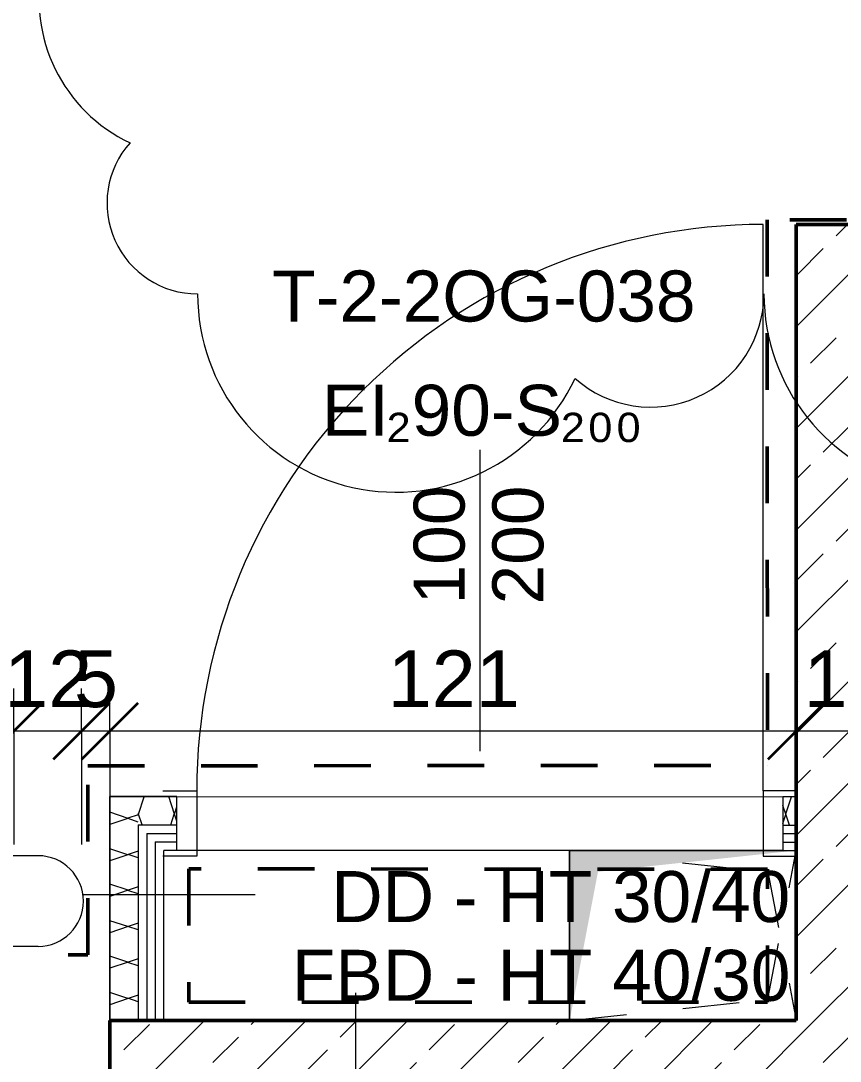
# Model space of a CAD drawing. Header units: metres. Extents: x -67.4 to -27.2, y 43.9 to 89.6.
# Drawn here: x -48.765 to -47.319, y 57.274 to 59.111 of the extents above; entities that cross this region are included whole.
import ezdxf

# ---------------------------------------------------------------- set-up
doc = ezdxf.new("R2010")
doc.units = ezdxf.units.M
doc.linetypes.add('Verdeckt', pattern=[0.003, 0.002, -0.001])
for name, color, linetype, lineweight in [('A-DETL-GENF_', 92, 'Continuous', 13), ('A_2D', 7, 'Continuous', 13), ('A_Bemassung-50_', 4, 'Continuous', 9), ('A_Bemassung_', 4, 'Continuous', 9), ('A_Beschriftung_', 7, 'Continuous', 9), ('A_Brandabschnitte', 30, 'Verdeckt', 50), ('A_Decken', 8, 'Continuous', 13), ('A_Durchbruch_', 7, 'Continuous', 5), ('A_Durchbruch_Projektion', 8, 'Verdeckt', 5), ('A_Raeume_', 7, 'Continuous', 5), ('A_Tueren', 31, 'Continuous', 13), ('A_Waende', 7, 'Continuous', 13), ('G-ANNO-REVC_', 71, 'Continuous', 9)]:
    doc.layers.add(name, color=color, linetype=linetype, lineweight=lineweight)
doc.styles.add('Arial_2', font='arial.ttf', dxfattribs={"height": 0.09})
doc.styles.add('Arial_5', font='arial.ttf', dxfattribs={"height": 0.1})
doc.styles.add('Segoe UI Symbol', font='seguisym.ttf', dxfattribs={"height": 0.09})
doc.dimstyles.new('WGA-Bemaßung_2', dxfattribs={"dimscale": 0.3048, "dimtxt": 0.102026, "dimasz": 0.328084, "dimexe": 0.246063, "dimexo": 0.0625, "dimgap": 0.04101, "dimtad": 1, "dimdec": 1, "dimlfac": 100, "dimrnd": 0.5, "dimdsep": 46, "dimtxsty": 'Arial_5', "dimblk1": 'OBLIQUE', "dimblk2": 'OBLIQUE', "dimsah": 1, "dimcen": 0.09, "dimdle": 0.246063, "dimazin": 2, "dimtfac": 1, "dimtdec": 4, "dimtix": 1, "dimtmove": 2, "dimatfit": 3, "dimfxl": 0.656168, "dimfxlon": 1, "dimtvp": 1, "dimtolj": 1, "dimtzin": 0, "dimarcsym": 2})
doc.dimstyles.new('WGA-Bemaßung_4', dxfattribs={"dimscale": 0.3048, "dimtxt": 0.102026, "dimasz": 0.328084, "dimexe": 0.246063, "dimexo": 0.0625, "dimgap": 0.04101, "dimtad": 1, "dimdec": 1, "dimlfac": 100, "dimrnd": 0.5, "dimdsep": 46, "dimtxsty": 'Arial_5', "dimblk1": 'OBLIQUE', "dimblk2": 'OBLIQUE', "dimsah": 1, "dimcen": 0.09, "dimdle": 0.246063, "dimazin": 2, "dimtfac": 1, "dimtdec": 4, "dimtix": 1, "dimtmove": 0, "dimatfit": 3, "dimfxl": 0.656168, "dimfxlon": 1, "dimtvp": 1, "dimtolj": 1, "dimtzin": 0, "dimarcsym": 2})
pattern_1 = [(45, (0, 0), (-0.08980256, 0.08980256), []), (45, (0.0898, 0), (-0.08980256, 0.08980256), [0.0635, -0.03175])]

# ---------------------------------------------------------------- blocks, each defined once
blk = doc.blocks.new('Tür_Blockzarge_1 Flügel - 90x200_RB 106x208_Portale-11882896-263_PP_02OG_BT2')
at = {"layer": 'A_Tueren', "lineweight": 5}
blk.add_line((0.45, 0.075), (0.45, 0.975), dxfattribs=at)
at = {"layer": 'A_Tueren'}
for p, q in [((-0.53, 0.075), (-0.45, 0.075)), ((-0.53, -0.005), (-0.53, 0.075)), ((-0.53, 0.075), (0.53, 0.075)), ((-0.45, 0.075), (-0.45, -0.005)), ((0.45, 0.075), (0.53, 0.075)), ((0.45, -0.005), (0.45, 0.075)), ((0.53, 0.075), (0.53, -0.005)), ((-0.45, -0.005), (-0.53, -0.005)), ((0.53, -0.005), (0.45, -0.005)), ((-0.53, -0.075), (0.53, -0.075))]:
    blk.add_line(p, q, dxfattribs=at)
at = {"layer": 'A_Tueren', "lineweight": 5}
blk.add_arc((0.45, 0.075), 0.9, 90, 180, dxfattribs=at)
blk = doc.blocks.new('Symbol_Schatten_Verdeckt_unten - Bodendurchbruch_Schatten_Verdeckt_unten-9619168-263_PP_02OG_BT2')
at = {"layer": 'A_Durchbruch_Projektion'}
for p, q in [((-0.1499, 0.1989), (-0.1125, -0.15)), ((-0.1125, -0.15), (0.15, -0.2)), ((0.15, -0.2), (0.15, -0.1989))]:
    blk.add_line(p, q, dxfattribs=at)
blk = doc.blocks.new('UZ_D1 - SL_1000x2000_Schachttür-8451892-263_PP_02OG_BT2')
at = {"layer": 'A_Tueren', "lineweight": 5}
for p, q in [((0.5, 0.0575), (0.5, 1.0575)), ((-0.56, 0.0575), (-0.5, 0.0575)), ((-0.5, 0.0575), (-0.5, -0.0575)), ((0.5, 0.0575), (0.5, -0.0575)), ((0.56, 0.0575), (0.5, 0.0575)), ((-0.5, -0.0575), (-0.56, -0.0575)), ((0.5, -0.0575), (0.56, -0.0575))]:
    blk.add_line(p, q, dxfattribs=at)
blk.add_arc((0.5, 0.0575), 1, 90, 180, dxfattribs=at)
blk = doc.blocks.new('Symbol_Schatten - Bodendurchbruch_Schatten-8412353-263_PP_02OG_BT2')
at = {"layer": 'A-DETL-GENF_'}
blk.add_hatch(color=256, dxfattribs=at).paths.add_polyline_path([(-0.2, -0.15), (-0.15, 0.1125), (0.2, 0.15), (-0.2, 0.15), (-0.2, -0.15)])
at = {"layer": 'A_2D'}
for p, q in [((-0.2, -0.15), (-0.2, 0.15)), ((-0.2, 0.15), (0.1766, 0.15))]:
    blk.add_line(p, q, dxfattribs=at)
at = {"layer": 'A_Durchbruch_'}
for p, q in [((0.1766, 0.15), (-0.2, 0.15)), ((-0.2, 0.15), (-0.2, -0.15))]:
    blk.add_line(p, q, dxfattribs=at)
blk = doc.blocks.new('Symbol_Schatten_Verdeckt_unten - Bodendurchbruch_Schatten_Verdeckt_unten-9801910-263_PP_02OG_BT2')
at = {"layer": 'A_Durchbruch_Projektion'}
for p, q in [((-0.15, 0.1989), (-0.15, 0.2)), ((-0.1125, 0.15), (0.1499, 0.2)), ((-0.1286, -0.0005), (-0.1125, 0.15))]:
    blk.add_line(p, q, dxfattribs=at)
blk = doc.blocks.new('BS_Tuer_PP - oben-10002441-263_PP_02OG_BT2')
at = {"layer": 'A_Beschriftung_'}
blk.add_line((0, 0.000124), (0, 0.010761), dxfattribs=at)
blk = doc.blocks.new('BS_Wand_Lollipop - links_unten-2026911-263_PP_02OG_BT2')
at = {"layer": 'A_Beschriftung_'}
for p, q in [((-0.00467, 0.001367), (-0.01347, 0.001367)), ((-0.003087, 0), (0.003, 0)), ((-0.00467, -0.001833), (-0.01347, -0.001833))]:
    blk.add_line(p, q, dxfattribs=at)
for centre, start, end in [((-0.01347, -0.000233), 90, 270), ((-0.00467, -0.000233), 270, 90)]:
    blk.add_arc(centre, 0.0016, start, end, dxfattribs=at)
blk = doc.blocks.new('DIMBLOCK389-263_PP_02OG_BT2')
at = {"layer": 'A_Bemassung-50_', "transparency": 16777216}
for p, q in [((-47.3962, 57.8569), (-47.3962, 57.9319)), ((-47.2162, 57.8569), (-47.2162, 57.9319)), ((-47.2162, 57.8569), (-47.3962, 57.8569)), ((-47.3962, 57.8569), (-47.3962, 57.6569)), ((-47.2162, 57.8569), (-47.2162, 57.6569))]:
    blk.add_line(p, q, dxfattribs=at)
at = {"layer": 'A_Bemassung-50_', "lineweight": 35, "transparency": 16777216}
for p, q in [((-47.3962, 57.8569), (-47.3462, 57.9069)), ((-47.2162, 57.8569), (-47.1662, 57.9069)), ((-47.3962, 57.8569), (-47.4462, 57.8069)), ((-47.2162, 57.8569), (-47.2662, 57.8069))]:
    blk.add_line(p, q, dxfattribs=at)
at = {"layer": 'A_Bemassung-50_', "color": 0, "transparency": 16777216, "insert": (-47.3831, 57.9992), "char_height": 0.1, "width": 0.184588, "attachment_point": 1, "rotation": 359.9983, "line_spacing_factor": 0.941778, "style": 'Arial_5'}
blk.add_mtext('18', dxfattribs=at)
blk = doc.blocks.new('_Oblique')
at = {"color": 0, "linetype": 'ByBlock', "lineweight": -2}
blk.add_line((-0.5, -0.5), (0.5, 0.5), dxfattribs=at)
blk = doc.blocks.new('DIMBLOCK390-263_PP_02OG_BT2')
at = {"layer": 'A_Bemassung-50_', "transparency": 16777216}
for p, q in [((-48.6079, 57.8569), (-48.6079, 57.9319)), ((-47.3962, 57.8569), (-47.3962, 57.9319)), ((-47.3962, 57.8569), (-48.6079, 57.8569)), ((-48.6079, 57.8569), (-48.6079, 57.6569)), ((-47.3962, 57.8569), (-47.3962, 57.6569))]:
    blk.add_line(p, q, dxfattribs=at)
at = {"layer": 'A_Bemassung-50_', "lineweight": 35, "transparency": 16777216}
for p, q in [((-48.6079, 57.8569), (-48.5579, 57.9069)), ((-47.3962, 57.8569), (-47.3462, 57.9069)), ((-48.6079, 57.8569), (-48.6579, 57.8069)), ((-47.3962, 57.8569), (-47.4462, 57.8069))]:
    blk.add_line(p, q, dxfattribs=at)
at = {"layer": 'A_Bemassung-50_', "color": 0, "transparency": 16777216, "insert": (-48.1174, 57.9992), "char_height": 0.1, "width": 0.276883, "attachment_point": 1, "rotation": 359.9983, "line_spacing_factor": 0.941778, "style": 'Arial_5'}
blk.add_mtext('121', dxfattribs=at)
blk = doc.blocks.new('DIMBLOCK391-263_PP_02OG_BT2')
at = {"layer": 'A_Bemassung-50_', "transparency": 16777216}
for p, q in [((-48.6579, 57.8569), (-48.6579, 57.9319)), ((-48.6079, 57.8569), (-48.6079, 57.9319)), ((-48.6079, 57.8569), (-48.6579, 57.8569)), ((-48.6579, 57.8569), (-48.6579, 57.6569)), ((-48.6079, 57.8569), (-48.6079, 57.6569))]:
    blk.add_line(p, q, dxfattribs=at)
at = {"layer": 'A_Bemassung-50_', "lineweight": 35, "transparency": 16777216}
for p, q in [((-48.6579, 57.8569), (-48.6079, 57.9069)), ((-48.6079, 57.8569), (-48.5579, 57.9069)), ((-48.6579, 57.8569), (-48.7079, 57.8069)), ((-48.6079, 57.8569), (-48.6579, 57.8069))]:
    blk.add_line(p, q, dxfattribs=at)
at = {"layer": 'A_Bemassung-50_', "color": 0, "transparency": 16777216, "insert": (-48.6714, 57.9992), "char_height": 0.1, "width": 0.092294, "attachment_point": 1, "rotation": 359.9983, "line_spacing_factor": 0.941778, "style": 'Arial_5'}
blk.add_mtext('5', dxfattribs=at)
blk = doc.blocks.new('DIMBLOCK392-263_PP_02OG_BT2')
at = {"layer": 'A_Bemassung-50_', "transparency": 16777216}
for p, q in [((-48.7775, 57.8569), (-48.7775, 57.9319)), ((-48.6579, 57.8569), (-48.6579, 57.9319)), ((-48.6579, 57.8569), (-48.7775, 57.8569)), ((-48.7775, 57.8569), (-48.7775, 57.6569)), ((-48.6579, 57.8569), (-48.6579, 57.6569))]:
    blk.add_line(p, q, dxfattribs=at)
at = {"layer": 'A_Bemassung-50_', "lineweight": 35, "transparency": 16777216}
for p, q in [((-48.7775, 57.8569), (-48.7275, 57.9069)), ((-48.6579, 57.8569), (-48.6079, 57.9069)), ((-48.7775, 57.8569), (-48.8275, 57.8069)), ((-48.6579, 57.8569), (-48.7079, 57.8069))]:
    blk.add_line(p, q, dxfattribs=at)
at = {"layer": 'A_Bemassung-50_', "color": 0, "transparency": 16777216, "insert": (-48.7946, 57.9992), "char_height": 0.1, "width": 0.184588, "attachment_point": 1, "rotation": 359.9983, "line_spacing_factor": 0.941778, "style": 'Arial_5'}
blk.add_mtext('12', dxfattribs=at)
blk = doc.blocks.new('DIMBLOCK393-263_PP_02OG_BT2')
at = {"layer": 'A_Bemassung-50_', "transparency": 16777216}
for p, q in [((-50.4575, 57.857), (-50.4575, 57.932)), ((-48.7775, 57.8569), (-48.7775, 57.9319)), ((-48.7775, 57.8569), (-50.4575, 57.857)), ((-50.4575, 57.857), (-50.4575, 57.657)), ((-48.7775, 57.8569), (-48.7775, 57.6569))]:
    blk.add_line(p, q, dxfattribs=at)
at = {"layer": 'A_Bemassung-50_', "lineweight": 35, "transparency": 16777216}
for p, q in [((-50.4575, 57.857), (-50.4075, 57.907)), ((-48.7775, 57.8569), (-48.7275, 57.9069)), ((-50.4575, 57.857), (-50.5075, 57.807)), ((-48.7775, 57.8569), (-48.8275, 57.8069))]:
    blk.add_line(p, q, dxfattribs=at)
at = {"layer": 'A_Bemassung-50_', "color": 0, "transparency": 16777216, "insert": (-49.1212, 57.9993), "char_height": 0.1, "width": 0.276883, "attachment_point": 1, "rotation": 359.9983, "line_spacing_factor": 0.941778, "style": 'Arial_5'}
blk.add_mtext('168', dxfattribs=at)
blk = doc.blocks.new('Family - ___-11884470-263_PP_02OG_BT2')
at = {"layer": 'G-ANNO-REVC_'}
for centre, radius, start, end in [((-21.9507, 73.2423), 0.28, 67.36, 222.1512), ((-22.0893, 72.91), 0.16, 115.5497, 247.36), ((-21.8279, 72.6276), 0.35, 157.36, 312.1512), ((-21.4125, 72.4544), 0.2, 205.5497, 337.36), ((-20.9049, 72.2427), 0.35, 157.36, 312.1512)]:
    blk.add_arc(centre, radius, start, end, dxfattribs=at)

msp = doc.modelspace()

# ---------------------------------------------------------------- hatches: boundary and pattern name
at = {"layer": 'A_Waende', "lineweight": 5}
h = msp.add_hatch(dxfattribs=at)
h.set_pattern_fill('FP_4', color=250, style=0, pattern_type=2)
h.set_pattern_definition(pattern_1)
h.paths.add_polyline_path([(-46.8662, 58.5711), (-46.8662, 58.5711), (-46.8662, 58.7511), (-47.3962, 58.7511), (-47.3962, 58.5711), (-46.8662, 58.5711)])
h = msp.add_hatch(dxfattribs=at)
h.set_pattern_fill('FP_4', color=250, style=0, pattern_type=2)
h.set_pattern_definition(pattern_1)
h.paths.add_polyline_path([(-47.2162, 57.3461), (-47.2162, 57.3461), (-47.2162, 58.5711), (-47.3962, 58.5711), (-47.3962, 57.3461), (-47.3436, 57.3461)])
h = msp.add_hatch(dxfattribs=at)
h.set_pattern_fill('FP_106', color=250, angle=247.64, style=0, pattern_type=2)
h.set_pattern_definition([(135, (-48.51241, 57.54395), (-0.253995, 0.127012), [0.02245, -0.15715]), (135, (-48.62393, 57.590905), (-0.253995, 0.127012), [0.02245, -0.15715]), (134.998, (-48.51347, 57.6071), (-0.253995, 0.127012), [0.02245, -0.15715]), (134.998, (-48.62368, 57.6546), (-0.253995, 0.127012), [0.02245, -0.15715]), (161.563, (-48.52879, 57.559337), (-0.507993, 0.1270184), [0.0502, -0.35141]), (161.563, (-48.57617, 57.575583), (-0.507993, 0.1270184), [0.0502, -0.35141]), (161.563, (-48.52854, 57.62303), (-0.507993, 0.1270184), [0.0502, -0.35141]), (161.563, (-48.576302, 57.638353), (-0.507993, 0.1270184), [0.0502, -0.35141]), (225, (-48.62387, 57.55952), (0.254004, 0.126995), [0.02245, -0.15715]), (224.998, (-48.51347, 57.6071), (0.254004, 0.126995), [0.02245, -0.15715]), (224.998, (-48.62362, 57.623215), (0.254004, 0.126995), [0.02245, -0.15715]), (224.998, (-48.51322, 57.67079), (0.254004, 0.126995), [0.02245, -0.15715]), (198.433, (-48.57617, 57.575583), (0.508002, 0.126983), [0.0502, -0.35141]), (198.433, (-48.528474, 57.591646), (0.508002, 0.126983), [0.0502, -0.35141]), (198.433, (-48.576302, 57.638353), (0.508002, 0.126983), [0.0502, -0.35141]), (198.433, (-48.528605, 57.654415), (0.508002, 0.126983), [0.0502, -0.35141])])
h.paths.add_polyline_path([(-48.5579, 57.3462), (-48.5579, 57.7412), (-48.6079, 57.7411), (-48.6079, 57.3462), (-48.5971, 57.3462)])
h = msp.add_hatch(dxfattribs=at)
h.set_pattern_fill('FP_107', color=250, angle=-112.36, style=0, pattern_type=2)
h.set_pattern_definition([(44.998, (-47.95449, 57.6464), (0.127012, 0.253995), [0.02245, -0.15715]), (44.998, (-47.906605, 57.757545), (0.127012, 0.253995), [0.02245, -0.15715]), (44.998, (-47.89079, 57.64615), (0.127012, 0.253995), [0.02245, -0.15715]), (44.998, (-47.84291, 57.7573), (0.127012, 0.253995), [0.02245, -0.15715]), (71.563, (-47.938554, 57.661476), (0.1270184, 0.5079932), [0.0502, -0.35141]), (71.563, (-47.92285, 57.710163), (0.1270184, 0.5079932), [0.0502, -0.35141]), (71.563, (-47.875404, 57.66253), (0.1270184, 0.5079932), [0.0502, -0.35141]), (71.563, (-47.859158, 57.709914), (0.1270184, 0.5079932), [0.0502, -0.35141]), (134.998, (-47.93891, 57.75786), (0.126995, -0.254004), [0.02245, -0.15715]), (134.998, (-47.89079, 57.64615), (0.126995, -0.254004), [0.02245, -0.15715]), (134.998, (-47.87522, 57.75761), (0.126995, -0.254004), [0.02245, -0.15715]), (134.998, (-47.82802, 57.646285), (0.126995, -0.254004), [0.02245, -0.15715]), (108.433, (-47.92285, 57.710163), (0.126983, -0.508002), [0.0502, -0.35141]), (108.433, (-47.90679, 57.662466), (0.126983, -0.508002), [0.0502, -0.35141]), (108.433, (-47.859158, 57.709914), (0.126983, -0.508002), [0.0502, -0.35141]), (108.433, (-47.843095, 57.662217), (0.126983, -0.508002), [0.0502, -0.35141])])
h.paths.add_polyline_path([(-47.3962, 57.7411), (-47.3962, 57.7411), (-47.3962, 57.7187)])
h.paths.add_polyline_path([(-47.3962, 57.6911), (-47.3962, 57.6911), (-47.3962, 57.7411), (-47.4196, 57.7411), (-47.4196, 57.6911)])
h.paths.add_polyline_path([(-48.4896, 57.6912), (-48.4896, 57.7412), (-48.5579, 57.7411), (-48.5579, 57.6912), (-48.4896, 57.6912)])
h = msp.add_hatch(dxfattribs=at)
h.set_pattern_fill('FP_4', color=250, style=0, pattern_type=2)
h.set_pattern_definition(pattern_1)
h.paths.add_polyline_path([(-48.428, 55.2087), (-48.4279, 57.3462), (-48.6079, 57.3462), (-48.608, 55.2087), (-48.4334, 55.2087)])
h = msp.add_hatch(dxfattribs=at)
h.set_pattern_fill('FP_4', color=250, style=0, pattern_type=2)
h.set_pattern_definition(pattern_1)
h.paths.add_polyline_path([(-47.0637, 57.1661), (-47.0637, 57.1662), (-47.0637, 57.3461), (-48.4279, 57.3462), (-48.4279, 57.1662), (-47.1978, 57.1661)])

# ---------------------------------------------------------------- linework, layer by layer
at = {"layer": 'A_Brandabschnitte'}
for p, q in [((-47.1075, 58.7596), (-47.4475, 58.7594)), ((-47.4475, 58.7594), (-47.447, 57.7963)), ((-48.6471, 57.7956), (-47.447, 57.7963)), ((-48.647, 57.462), (-48.6471, 57.7956)), ((-47.4468, 57.6134), (-48.4689, 57.6135)), ((-48.4689, 57.6135), (-48.4689, 57.3786)), ((-47.4469, 57.3786), (-47.4468, 57.6134)), ((-48.8819, 57.4619), (-48.647, 57.462)), ((-48.4689, 57.3786), (-47.4469, 57.3786))]:
    msp.add_line(p, q, dxfattribs=at)
at = {"layer": 'A_Decken'}
for p, q in [((-48.4896, 57.7412), (-47.4196, 57.7411)), ((-47.7962, 57.6462), (-47.7962, 57.3462))]:
    msp.add_line(p, q, dxfattribs=at)
at = {"layer": 'A_Raeume_', "flags": 128}
msp.add_lwpolyline([(-53.9886, 60.1288), (-53.9888, 55.2088), (-50.6278, 55.2087), (-50.6277, 57.2287), (-50.4577, 57.2287), (-48.7776, 57.2286), (-48.6079, 57.2286), (-48.6079, 57.7412), (-47.3962, 57.7411), (-47.3962, 57.9086), (-47.3962, 58.7511), (-47.0337, 58.7511), (-47.0336, 60.1286), (-48.1311, 60.1287)], close=True, dxfattribs=at)
at = {"layer": 'A_Waende', "color": 10, "lineweight": 50}
for p, q in [((-46.8662, 58.7511), (-47.3962, 58.7511)), ((-47.3962, 58.7511), (-47.3962, 57.3461)), ((-48.6079, 57.3462), (-48.608, 55.2087)), ((-47.3962, 57.3461), (-48.6079, 57.3462))]:
    msp.add_line(p, q, dxfattribs=at)
at = {"layer": 'A_Waende', "color": 250, "lineweight": 5}
for p, q in [((-48.6079, 57.7412), (-48.6079, 57.3462)), ((-48.4896, 57.7412), (-48.6079, 57.7412)), ((-48.4896, 57.6912), (-48.4896, 57.7412)), ((-47.3962, 57.7411), (-47.4196, 57.7411)), ((-47.4196, 57.7411), (-47.4196, 57.6911))]:
    msp.add_line(p, q, dxfattribs=at)
at = {"layer": 'A_Waende'}
for p, q in [((-48.5579, 57.6912), (-48.5579, 57.3462)), ((-48.5579, 57.6912), (-48.4896, 57.6912)), ((-48.4896, 57.6462), (-48.4896, 57.6912)), ((-47.4196, 57.6911), (-47.4196, 57.6461)), ((-47.4196, 57.6911), (-47.3962, 57.6911)), ((-48.5129, 57.3462), (-48.5129, 57.6462)), ((-47.7962, 57.6462), (-48.5129, 57.6462)), ((-47.4196, 57.6461), (-47.3962, 57.6461))]:
    msp.add_line(p, q, dxfattribs=at)
at = {"layer": 'A_Waende', "lineweight": 18}
for p, q in [((-48.5429, 57.6762), (-48.5429, 57.3462)), ((-48.5429, 57.6762), (-48.4896, 57.6762)), ((-47.4196, 57.6761), (-47.3962, 57.6761)), ((-48.5279, 57.6612), (-48.5279, 57.3462)), ((-48.5279, 57.6612), (-48.4896, 57.6612)), ((-47.4196, 57.6611), (-47.3962, 57.6611))]:
    msp.add_line(p, q, dxfattribs=at)

# ---------------------------------------------------------------- block references
at = {"layer": 'A_2D'}
for name, p, rotation in [('Symbol_Schatten - Bodendurchbruch_Schatten-8412353-263_PP_02OG_BT2', (-47.5962, 57.4961), 359.998275878371), ('Symbol_Schatten_Verdeckt_unten - Bodendurchbruch_Schatten_Verdeckt_unten-9619168-263_PP_02OG_BT2', (-47.5962, 57.496), 89.99827587846558), ('Symbol_Schatten_Verdeckt_unten - Bodendurchbruch_Schatten_Verdeckt_unten-9801910-263_PP_02OG_BT2', (-47.5962, 57.496), 269.9982758784648)]:
    msp.add_blockref(name, p, dxfattribs=dict(at, rotation=rotation))
at = {"layer": 'A_Beschriftung_', "xscale": 49.99999999999998, "yscale": 49.99999999999998, "zscale": 49.99999999999998}
for name, p, rotation in [('BS_Tuer_PP - oben-10002441-263_PP_02OG_BT2', (-47.9545, 57.8151), 359.9982758785824), ('BS_Wand_Lollipop - links_unten-2026911-263_PP_02OG_BT2', (-48.1739, 57.2447), 89.99999999999991)]:
    msp.add_blockref(name, p, dxfattribs=dict(at, rotation=rotation))
msp.add_blockref('BS_Wand_Lollipop - links_unten-2026911-263_PP_02OG_BT2', (-48.5013, 57.5685), dxfattribs=at)
at = {"layer": 'A_Tueren'}
for name, p, rotation in [('Tür_Blockzarge_1 Flügel - 90x200_RB 106x208_Portale-11882896-263_PP_02OG_BT2', (-46.9586, 59.5986), 89.9982758756914), ('UZ_D1 - SL_1000x2000_Schachttür-8451892-263_PP_02OG_BT2', (-47.9546, 57.6937), 359.998275878371)]:
    msp.add_blockref(name, p, dxfattribs=dict(at, rotation=rotation))
at = {"layer": 'G-ANNO-REVC_', "rotation": 22.64000000000043}
msp.add_blockref('Family - ___-11884470-263_PP_02OG_BT2', (0, 0), dxfattribs=at)

# ---------------------------------------------------------------- texts
at = {"layer": 'A_Beschriftung_', "char_height": 0.09, "attachment_point": 1}
for s, insert, width, rotation, style in [('T-2-2OG-038', (-48.3214, 58.6699), 0.889873, 359.9983, 'Arial_2'), ('EI', (-48.2339, 58.4682), 0.136287, 359.9983, 'Arial_2'), ('90-S', (-48.0752, 58.4682), 0.316667, 359.9983, 'Arial_2'), ('₂', (-48.1215, 58.4682), 0.056118, 359.9983, 'Segoe UI Symbol'), ('₂₀₀', (-47.8139, 58.4682), 0.168354, 359.9983, 'Segoe UI Symbol'), ('100', (-48.0717, 58.0805), 0.252532, 90, 'Arial_2'), ('200', (-47.9327, 58.0805), 0.252532, 90, 'Arial_2')]:
    msp.add_mtext(s, dxfattribs=dict(at, insert=insert, width=width, rotation=rotation, style=style))
at = {"layer": 'A_Beschriftung_', "char_height": 0.09, "attachment_point": 1, "style": 'Arial_2'}
for s, insert, width in [('DD - HT 30/40', (-48.2172, 57.6098), 0.962025), ('FBD - HT 40/30', (-48.2867, 57.4708), 1.046202)]:
    msp.add_mtext(s, dxfattribs=dict(at, insert=insert, width=width))

# ---------------------------------------------------------------- dimensions: what is measured, and where the dimension line sits
at = {"layer": 'A_Bemassung_'}
dim = msp.add_linear_dim(base=(-50.4575, 57.857), p1=(-48.7775, 57.6569), p2=(-50.4575, 57.657), angle=359.9983, dimstyle='WGA-Bemaßung_2', override={"dimpost": '<>', "dimfxl": 1.68}, dxfattribs=at)
dim.commit()
dim.dimension.update_dxf_attribs({"geometry": 'DIMBLOCK393-263_PP_02OG_BT2', "text_midpoint": (-48.9828, 57.9326), "dimtype": 160, "text_rotation": 359.9983})
for base, p1, p2, override, picture, middle in [((-48.7775, 57.8569), (-48.6579, 57.6569), (-48.7775, 57.6569), {"dimpost": '<>', "dimfxl": 0.119636}, 'DIMBLOCK392-263_PP_02OG_BT2', (-48.7177, 57.9196)), ((-48.6579, 57.8569), (-48.6079, 57.6569), (-48.6579, 57.6569), {"dimpost": '<>', "dimfxl": 0.05}, 'DIMBLOCK391-263_PP_02OG_BT2', (-48.6329, 57.9203)), ((-48.6079, 57.8569), (-47.3962, 57.6569), (-48.6079, 57.6569), {"dimpost": '<>', "dimfxl": 1.211712}, 'DIMBLOCK390-263_PP_02OG_BT2', (-48.002, 57.9196)), ((-47.3962, 57.8569), (-47.2162, 57.6569), (-47.3962, 57.6569), {"dimpost": '<>', "dimfxl": 0.18}, 'DIMBLOCK389-263_PP_02OG_BT2', (-47.3062, 57.9204))]:
    dim = msp.add_linear_dim(base=base, p1=p1, p2=p2, angle=359.9983, dimstyle='WGA-Bemaßung_4', override=override, dxfattribs=at)
    dim.commit()
    dim.dimension.update_dxf_attribs({"geometry": picture, "text_midpoint": middle})

doc.saveas('drawing.dxf')
